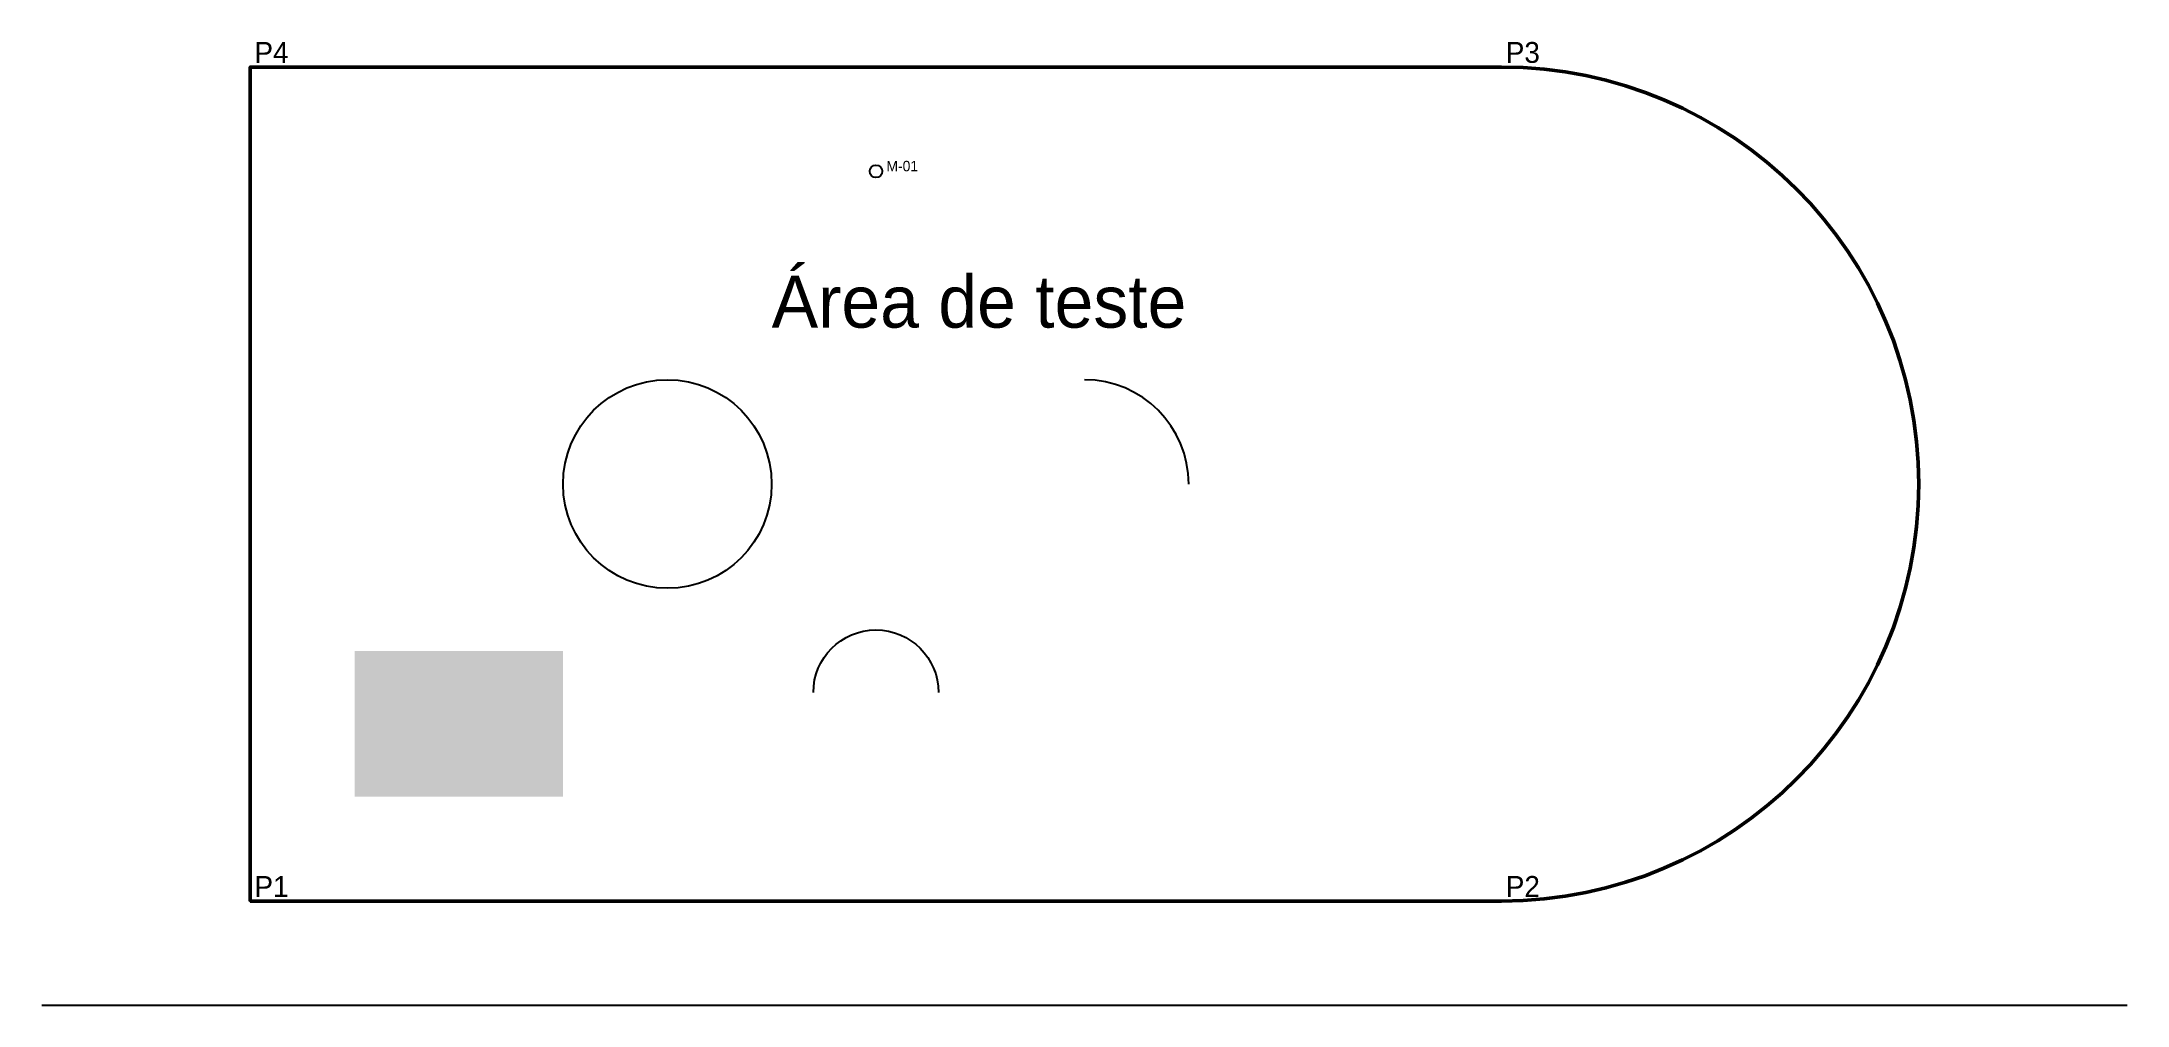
# Model space of a CAD drawing. Header units: metres. Extents: x 0 to 742690, y 0 to 6945341.
# Drawn here: x 742590 to 742690, y 6945295 to 6945341.2 of the extents above; entities outside this region: 1.
import ezdxf

# ---------------------------------------------------------------- set-up
doc = ezdxf.new("R2010")
doc.units = ezdxf.units.M
doc.layers.add('ARRUAMENTO', color=7, linetype='Continuous', true_color=0xff8000)
doc.layers.add('DIVISA', color=2, linetype='Continuous', lineweight=50)
for name, color, linetype in [('EDIFICACAO', 4, 'Continuous'), ('TEXTOS', 7, 'Continuous'), ('VERTICES', 1, 'Continuous')]:
    doc.layers.add(name, color=color, linetype=linetype)

# ---------------------------------------------------------------- blocks, each defined once
blk = doc.blocks.new('MARCO')
blk.add_circle((0, 0), 0.3)
blk.add_attdef('NUM', (0.5, 0), '', height=0.5)

msp = doc.modelspace()

# ---------------------------------------------------------------- hatches: boundary and pattern name
at = {"layer": 'EDIFICACAO'}
msp.add_hatch(color=5, dxfattribs=at).paths.add_polyline_path([(742605, 6945305), (742615, 6945305), (742615, 6945312), (742605, 6945312)])

# ---------------------------------------------------------------- linework, layer by layer
msp.add_point((0, 0))
at = {"layer": 'ARRUAMENTO'}
msp.add_line((742590, 6945295), (742690, 6945295), dxfattribs=at)
at = {"layer": 'DIVISA'}
msp.add_lwpolyline([(742600, 6945300), (742660, 6945300, 1), (742660, 6945340), (742600, 6945340)], format="xyb", close=True, dxfattribs=at)
at = {"layer": 'EDIFICACAO'}
msp.add_circle((742620, 6945320), 5, dxfattribs=at)
at = {"layer": 'EDIFICACAO', "color": 3}
msp.add_arc((742640, 6945320), 5, 0, 90, dxfattribs=at)
at = {"layer": 'EDIFICACAO', "extrusion": (0, 0, -1)}
msp.add_arc((-742630, 6945310), 3, 0, 180, dxfattribs=at)
at = {"layer": 'VERTICES'}
for p in [(742600, 6945340, 14), (742660, 6945340, 13), (742600, 6945300, 11), (742660, 6945300, 12)]:
    msp.add_point(p, dxfattribs=at)

# ---------------------------------------------------------------- block references
msp.add_blockref('MARCO', (742630, 6945335), dxfattribs=at).add_auto_attribs({'NUM': 'M-01'})

# ---------------------------------------------------------------- texts
at = {"layer": 'TEXTOS'}
for s, p in [('P4', (742600.2, 6945340.2)), ('P3', (742660.2, 6945340.2)), ('P1', (742600.2, 6945300.2)), ('P2', (742660.2, 6945300.2))]:
    msp.add_text(s, height=1, dxfattribs=at).set_placement(p)
at = {"layer": 'TEXTOS', "insert": (742625, 6945330), "char_height": 2.5, "attachment_point": 1}
msp.add_mtext('Área de teste', dxfattribs=at)

doc.saveas('drawing.dxf')
